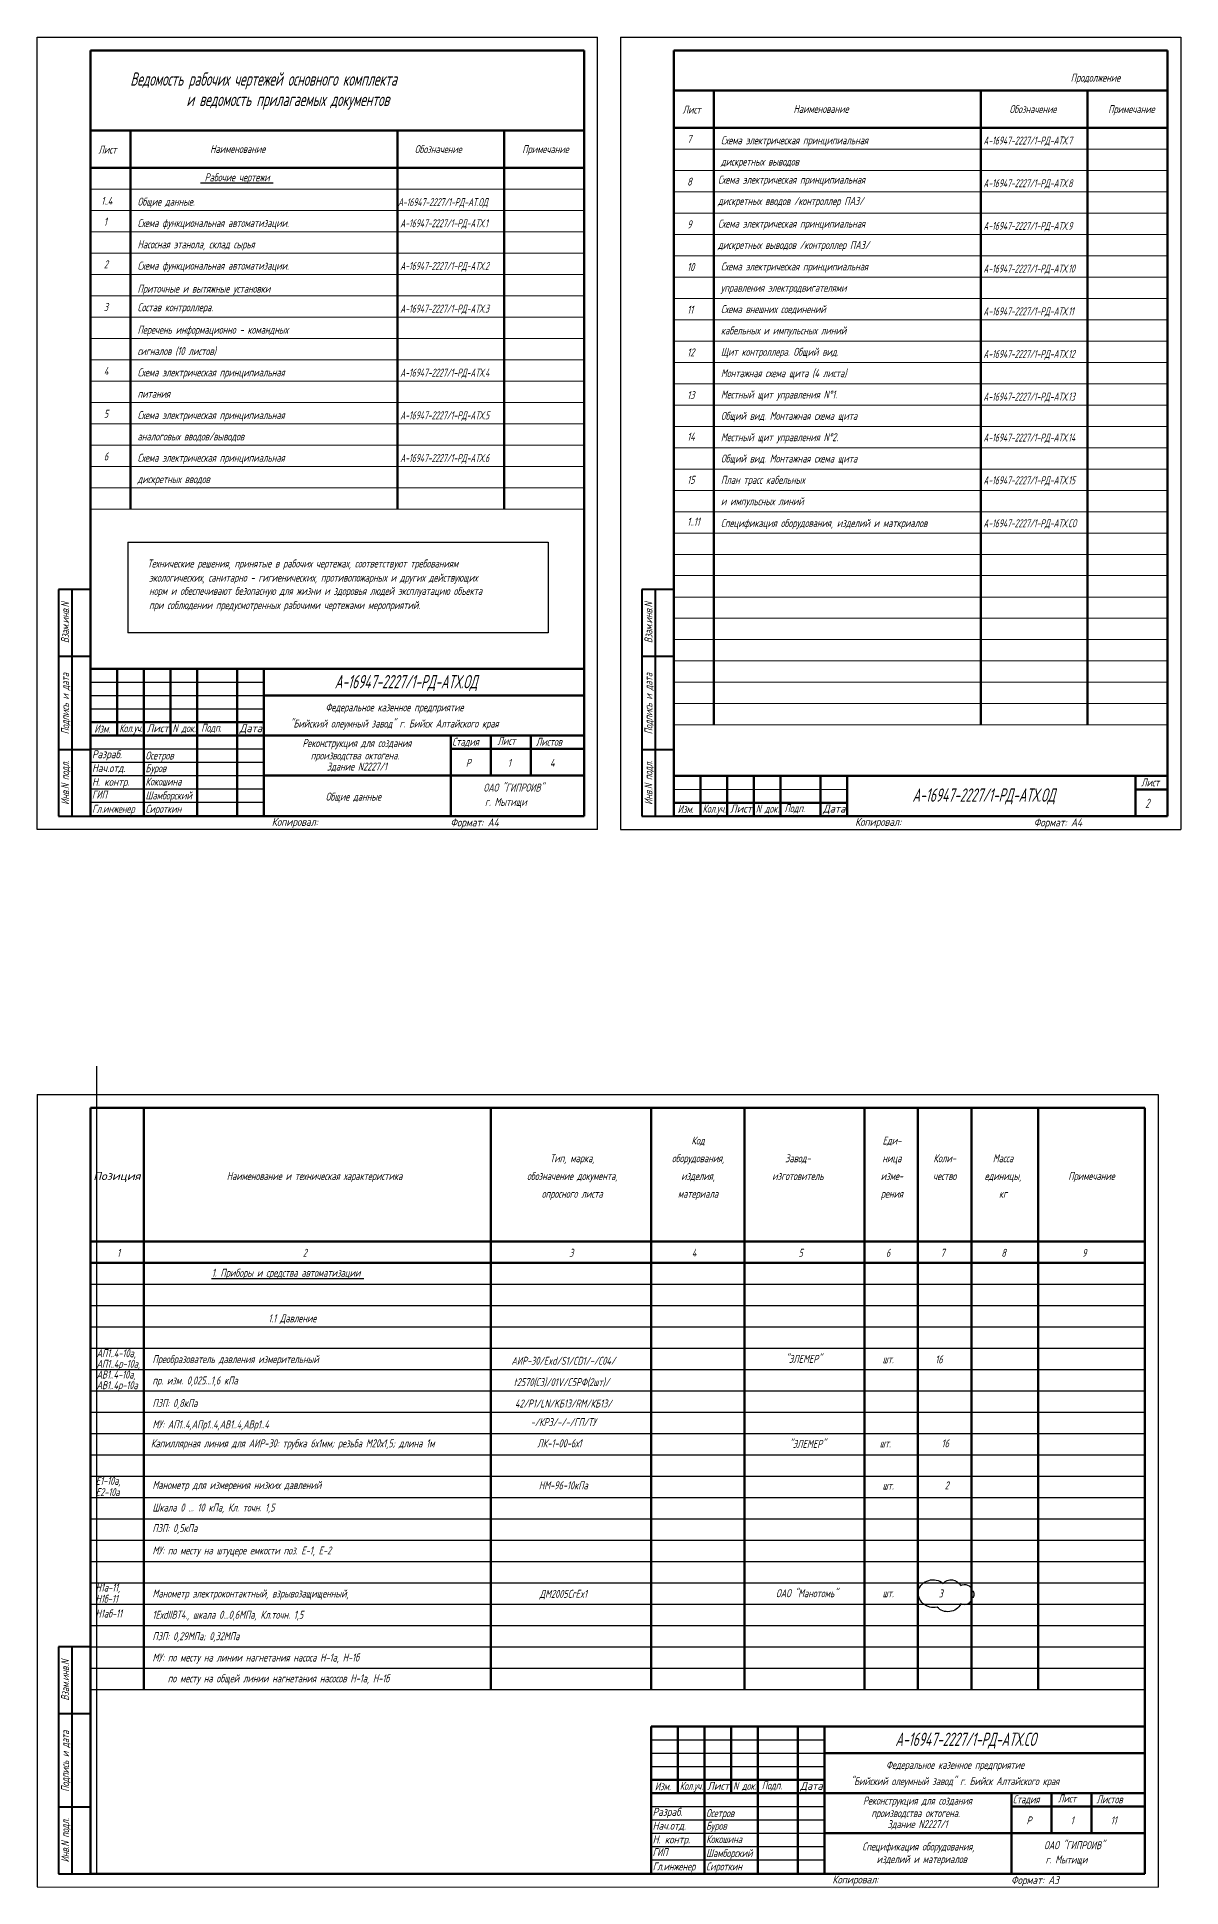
# Model space of a CAD drawing. Header units: millimetres. Extents: x -338 to 6826, y -8218 to 3153.
# Drawn here: x 2037 to 2465, y 2460 to 3153 of the extents above; entities that cross this region are included whole.
import ezdxf
from ezdxf.enums import TextEntityAlignment as Align

# ---------------------------------------------------------------- set-up
doc = ezdxf.new("R2010")
doc.units = ezdxf.units.MM
doc.layers.get('Defpoints').update_dxf_attribs({"color": 251})
for name, color, linetype, lineweight in [('Обводка', 6, 'Continuous', 25), ('Рамка тонкая', 5, 'Continuous', 25), ('Связи', 95, 'Continuous', 25), ('Текст_КИП', 2, 'Continuous', 25), ('Толст.рамка', 7, 'Continuous', 60)]:
    doc.layers.add(name, color=color, linetype=linetype, lineweight=lineweight)
doc.layers.add('ТЕКСТ', color=2, linetype='Continuous')
doc.styles.add('Simplex', font='simplex.shx', dxfattribs={"width": 0.7, "oblique": 15})

msp = doc.modelspace()

# ---------------------------------------------------------------- linework, layer by layer
at = {"color": 7, "lineweight": 40}
for p, q in [((2044.96, 2946.38), (2044.96, 2861.38)), ((2056.96, 2946.38), (2044.96, 2946.38)), ((2049.96, 2946.38), (2049.96, 2861.38)), ((2263.48, 2946.38), (2263.48, 2861.38)), ((2275.48, 2946.38), (2263.48, 2946.38)), ((2268.48, 2946.38), (2268.48, 2861.38)), ((2044.96, 2921.38), (2056.96, 2921.38)), ((2263.48, 2921.38), (2275.48, 2921.38)), ((2044.96, 2886.38), (2056.96, 2886.38)), ((2263.48, 2886.38), (2275.48, 2886.38)), ((2044.96, 2861.38), (2056.96, 2861.38)), ((2263.48, 2861.38), (2275.48, 2861.38)), ((2044.96, 2550), (2044.96, 2465)), ((2056.96, 2550), (2044.96, 2550)), ((2049.96, 2550), (2049.96, 2465)), ((2044.96, 2525), (2056.96, 2525)), ((2044.96, 2490), (2056.96, 2490)), ((2044.96, 2465), (2056.96, 2465))]:
    msp.add_line(p, q, dxfattribs=at)
at = {"lineweight": 60}
for p, q in [((2056.94, 2861.38), (2056.94, 2916.42)), ((2056.94, 2752), (2451.94, 2752)), ((2056.94, 2465), (2056.94, 2752)), ((2076.94, 2752), (2076.94, 2534)), ((2206.94, 2752), (2206.94, 2534)), ((2266.94, 2752), (2266.94, 2534)), ((2301.94, 2752), (2301.94, 2534)), ((2346.94, 2752), (2346.94, 2534)), ((2366.94, 2752), (2366.94, 2534)), ((2386.94, 2752), (2386.94, 2534)), ((2411.94, 2752), (2411.94, 2534)), ((2451.94, 2752), (2451.94, 2465)), ((2056.94, 2702), (2451.94, 2702)), ((2056.94, 2694), (2451.94, 2694)), ((2451.94, 2465), (2451.94, 2520)), ((2451.94, 2465), (2056.94, 2465)), ((2266.94, 2465), (2451.94, 2465))]:
    msp.add_line(p, q, dxfattribs=at)
at = {"layer": 'Defpoints', "color": 33, "ltscale": 0.5}
msp.add_line((2059.23, 2767.67), (2059.23, 2465), dxfattribs=at)
at = {"layer": 'Defpoints', "color": 1}
msp.add_lwpolyline([(2366.97, 2571.16, -0.520567), (2376.34, 2573.82, -0.520567), (2382.94, 2572.99, -0.520567), (2387.16, 2571.16, -0.520567), (2387.16, 2568.22, -0.520567), (2382.94, 2566.11, -0.520567), (2374.13, 2564.92, -0.520567)], format="xyb", close=True, dxfattribs=at)
at = {"layer": 'Обводка', "color": 155, "lineweight": 20}
for p, q in [((2275.46, 3111.42), (2460.46, 3111.42)), ((2275.46, 3103.42), (2460.46, 3103.42)), ((2056.94, 3096.42), (2241.94, 3096.42)), ((2275.46, 3095.42), (2460.46, 3095.42)), ((2056.94, 3088.42), (2241.94, 3088.42)), ((2275.46, 3087.42), (2460.46, 3087.42)), ((2056.94, 3080.42), (2241.94, 3080.42)), ((2275.46, 3079.42), (2460.46, 3079.42)), ((2056.94, 3072.42), (2241.94, 3072.42)), ((2275.46, 3071.42), (2460.46, 3071.42)), ((2056.94, 3064.42), (2241.94, 3064.42)), ((2275.46, 3063.42), (2460.46, 3063.42)), ((2056.94, 3056.42), (2241.94, 3056.42)), ((2275.46, 3055.42), (2460.46, 3055.42)), ((2056.94, 3048.42), (2241.94, 3048.42)), ((2275.46, 3047.42), (2460.46, 3047.42)), ((2056.94, 3040.42), (2241.94, 3040.42)), ((2275.46, 3039.42), (2460.46, 3039.42)), ((2056.94, 3032.42), (2241.94, 3032.42)), ((2275.46, 3031.42), (2460.46, 3031.42)), ((2056.94, 3024.42), (2241.94, 3024.42)), ((2275.46, 3023.42), (2460.46, 3023.42)), ((2056.94, 3016.42), (2241.94, 3016.42)), ((2275.46, 3015.42), (2460.46, 3015.42)), ((2056.94, 3008.42), (2241.94, 3008.42)), ((2275.46, 3007.42), (2460.46, 3007.42)), ((2056.94, 3000.42), (2241.94, 3000.42)), ((2275.46, 2999.42), (2460.46, 2999.42)), ((2056.94, 2992.42), (2241.94, 2992.42)), ((2275.46, 2991.42), (2460.46, 2991.42)), ((2056.94, 2984.42), (2241.94, 2984.42)), ((2275.46, 2983.44), (2460.46, 2983.44)), ((2056.94, 2976.42), (2241.94, 2976.42)), ((2275.46, 2975.46), (2460.46, 2975.46)), ((2275.46, 2967.48), (2460.46, 2967.48)), ((2275.46, 2959.5), (2460.46, 2959.5)), ((2275.46, 2951.52), (2460.46, 2951.52)), ((2275.46, 2943.52), (2460.46, 2943.52)), ((2275.46, 2935.54), (2460.46, 2935.54)), ((2275.46, 2927.57), (2460.46, 2927.57)), ((2275.46, 2919.59), (2460.46, 2919.59)), ((2275.46, 2911.61), (2460.46, 2911.61)), ((2275.46, 2903.63), (2460.46, 2903.63)), ((2275.46, 2895.65), (2460.46, 2895.65)), ((2275.46, 2871.43), (2340.46, 2871.43))]:
    msp.add_line(p, q, dxfattribs=at)
at = {"layer": 'Обводка'}
for p, q in [((2071.01, 2964.08), (2228.46, 2964.08)), ((2071.01, 2964.08), (2071.01, 2930.04)), ((2228.46, 2964.08), (2228.46, 2930.04)), ((2228.46, 2930.04), (2071.01, 2930.04))]:
    msp.add_line(p, q, dxfattribs=at)
at = {"layer": 'Обводка', "color": 155}
for p, q in [((2056.94, 2911.57), (2121.94, 2911.57)), ((2056.94, 2906.57), (2121.94, 2906.57)), ((2056.94, 2901.57), (2121.94, 2901.57)), ((2056.94, 2886.57), (2121.94, 2886.57)), ((2056.94, 2881.57), (2121.94, 2881.57)), ((2056.94, 2876.57), (2121.94, 2876.57)), ((2056.94, 2871.57), (2121.94, 2871.57)), ((2056.94, 2866.57), (2121.94, 2866.57)), ((2056.94, 2686), (2451.94, 2686)), ((2056.94, 2678), (2451.94, 2678)), ((2056.94, 2670), (2451.94, 2670)), ((2056.94, 2662), (2451.94, 2662)), ((2056.94, 2654), (2451.94, 2654)), ((2056.94, 2646), (2451.94, 2646)), ((2056.94, 2638), (2451.94, 2638)), ((2056.94, 2630), (2451.94, 2630)), ((2056.94, 2622), (2451.94, 2622)), ((2056.94, 2614), (2451.94, 2614)), ((2056.94, 2606), (2451.94, 2606)), ((2056.94, 2598), (2451.94, 2598)), ((2056.94, 2590), (2451.94, 2590)), ((2056.94, 2582), (2451.94, 2582)), ((2056.94, 2574), (2451.94, 2574)), ((2056.94, 2566), (2451.94, 2566)), ((2056.94, 2558), (2451.94, 2558)), ((2056.94, 2550), (2451.94, 2550)), ((2056.94, 2550), (2451.94, 2550)), ((2056.94, 2542), (2451.94, 2542)), ((2056.94, 2542), (2451.94, 2542)), ((2056.94, 2542), (2451.94, 2542)), ((2056.94, 2534), (2451.94, 2534)), ((2266.94, 2515.15), (2331.94, 2515.15)), ((2266.94, 2510.15), (2331.94, 2510.15)), ((2266.94, 2505.15), (2331.94, 2505.15)), ((2266.94, 2490.15), (2331.94, 2490.15)), ((2266.94, 2485.15), (2331.94, 2485.15)), ((2266.94, 2480.15), (2331.94, 2480.15)), ((2266.94, 2475.15), (2331.94, 2475.15)), ((2266.94, 2470.15), (2331.94, 2470.15))]:
    msp.add_line(p, q, dxfattribs=at)
at = {"layer": 'Рамка тонкая'}
for p, q in [((2036.94, 2856.42), (2036.94, 3153.42)), ((2036.94, 3153.42), (2246.94, 3153.42)), ((2246.94, 2856.42), (2246.94, 3153.42)), ((2255.46, 3153.42), (2465.46, 3153.42)), ((2255.46, 3153.42), (2255.46, 2856.42)), ((2465.46, 3153.42), (2465.46, 2856.42)), ((2246.94, 2856.42), (2036.94, 2856.42)), ((2255.46, 2856.42), (2465.46, 2856.42)), ((2036.94, 2757), (2456.94, 2757)), ((2036.94, 2757), (2036.94, 2460.03)), ((2456.94, 2757), (2456.94, 2460)), ((2036.94, 2460.03), (2456.94, 2460))]:
    msp.add_line(p, q, dxfattribs=at)
at = {"layer": 'Связи'}
for p, q in [((2451.94, 2465.01), (2451.94, 2520.01)), ((2266.94, 2465.01), (2451.94, 2465.01))]:
    msp.add_line(p, q, dxfattribs=at)
at = {"layer": 'Толст.рамка'}
for p, q in [((2056.94, 3148.42), (2241.94, 3148.42)), ((2056.94, 3148.42), (2056.94, 2861.38)), ((2241.94, 3148.42), (2241.94, 2861.42)), ((2275.46, 3148.42), (2460.46, 3148.42)), ((2275.46, 2861.42), (2275.46, 3148.42)), ((2460.46, 3148.42), (2460.46, 2861.42)), ((2275.46, 3133.42), (2460.46, 3133.42)), ((2290.46, 3133.42), (2290.46, 2895.65)), ((2390.46, 3133.42), (2390.46, 2895.65)), ((2430.46, 3133.42), (2430.46, 2895.65)), ((2056.94, 3118.42), (2241.94, 3118.42)), ((2071.94, 3118.42), (2071.94, 2976.42)), ((2171.94, 3118.42), (2171.94, 2976.42)), ((2211.94, 3118.42), (2211.94, 2976.42)), ((2275.46, 3119.42), (2460.46, 3119.42)), ((2056.94, 3104.42), (2241.94, 3104.42)), ((2460.46, 2876.43), (2275.46, 2876.43)), ((2275.46, 2876.43), (2460.46, 2876.43)), ((2285.46, 2861.43), (2285.46, 2876.43)), ((2295.46, 2861.43), (2295.46, 2876.43)), ((2305.46, 2861.43), (2305.46, 2876.43)), ((2315.46, 2861.43), (2315.46, 2876.43)), ((2330.46, 2861.43), (2330.46, 2876.43)), ((2340.46, 2861.43), (2340.46, 2876.43)), ((2448.46, 2861.43), (2448.46, 2876.43)), ((2448.46, 2871.43), (2460.46, 2871.43)), ((2275.46, 2866.43), (2340.46, 2866.43)), ((2056.96, 2861.38), (2241.94, 2861.42)), ((2275.46, 2861.43), (2460.46, 2861.43))]:
    msp.add_line(p, q, dxfattribs=at)
at = {"layer": 'Толст.рамка', "lineweight": 60}
for p, q in [((2056.94, 2916.57), (2241.94, 2916.57)), ((2056.94, 2861.38), (2056.94, 2916.57)), ((2066.94, 2891.57), (2066.94, 2916.57)), ((2076.94, 2861.57), (2076.94, 2916.57)), ((2086.94, 2891.57), (2086.94, 2916.57)), ((2096.94, 2861.57), (2096.94, 2916.57)), ((2111.94, 2861.57), (2111.94, 2916.57)), ((2121.94, 2861.57), (2121.94, 2916.57)), ((2121.94, 2906.57), (2241.94, 2906.57)), ((2056.94, 2896.57), (2121.94, 2896.57)), ((2056.94, 2891.57), (2121.94, 2891.57)), ((2121.94, 2891.57), (2241.94, 2891.57)), ((2191.94, 2891.57), (2191.94, 2861.57)), ((2206.94, 2876.57), (2206.94, 2891.57)), ((2221.94, 2876.57), (2221.94, 2891.57)), ((2191.94, 2886.57), (2241.94, 2886.57)), ((2121.94, 2876.57), (2241.94, 2876.57)), ((2266.94, 2520.15), (2451.94, 2520.15)), ((2266.94, 2465.15), (2266.94, 2520.15)), ((2276.94, 2495.15), (2276.94, 2520.15)), ((2286.94, 2465.15), (2286.94, 2520.15)), ((2296.94, 2495.15), (2296.94, 2520.15)), ((2306.94, 2465.15), (2306.94, 2520.15)), ((2321.94, 2465.15), (2321.94, 2520.15)), ((2331.94, 2465.15), (2331.94, 2520.15)), ((2331.94, 2510.15), (2451.94, 2510.15)), ((2266.94, 2500.15), (2331.94, 2500.15)), ((2266.94, 2495.15), (2331.94, 2495.15)), ((2331.94, 2495.15), (2451.94, 2495.15)), ((2401.94, 2495.15), (2401.94, 2465.15)), ((2401.94, 2490.15), (2451.94, 2490.15)), ((2416.94, 2480.15), (2416.94, 2495.15)), ((2431.94, 2480.15), (2431.94, 2495.15)), ((2331.94, 2480.15), (2451.94, 2480.15))]:
    msp.add_line(p, q, dxfattribs=at)

# ---------------------------------------------------------------- texts
at = {"color": 2, "style": 'Simplex', "oblique": 15, "width": 0.7}
for s, p in [('Взам.инв.N', (2048.96, 2933.88)), ('Взам.инв.N', (2267.48, 2933.88)), ('Подпись и дата', (2048.96, 2903.53)), ('Подпись и дата', (2267.48, 2903.53)), ('Инв.N подл.', (2048.96, 2873.88)), ('Инв.N подл.', (2267.48, 2873.88)), ('Взам.инв.N', (2048.96, 2537.5)), ('Подпись и дата', (2048.96, 2507.15)), ('Инв.N подл.', (2048.96, 2477.5))]:
    msp.add_text(s, height=3, rotation=90, dxfattribs=at).set_placement(p, align=Align.CENTER)
at = {"layer": 'ТЕКСТ', "lineweight": 35, "style": 'Simplex', "oblique": 15, "width": 0.6}
for s, height, p in [('Ведомость рабочих чертежей основного комплекта', 5, (2071.85, 3135.16)), ('Продолжение', 3, (2424.16, 3136.68)), ('и ведомость прилагаемых документов', 5, (2092.9, 3127.51)), ('Лист', 3, (2278.78, 3124.73)), ('Наименование', 3, (2320.31, 3124.96)), ('Обозначение', 3, (2401.22, 3124.9)), ('Примечание', 3, (2438.18, 3124.9)), ('Лист', 3, (2059.92, 3109.73)), ('Наименование', 3, (2101.79, 3109.96)), ('Обозначение', 3, (2178.45, 3109.9)), ('Примечание', 3, (2218.7, 3109.9))]:
    msp.add_text(s, height=height, rotation=0, dxfattribs=at).set_placement(p)
at = {"layer": 'ТЕКСТ', "style": 'Simplex', "oblique": 15}
for s, width, p in [('7', 0.6, (2280.49, 3113.71)), ('Схема электрическая принципиальная ', 0.6, (2293.12, 3113.21)), ('А-16947-2227/1-РД-АТХ.7', 0.55, (2391.44, 3113.12)), ('дискретных выводов', 0.6, (2293.12, 3105.21)), ('%%U Рабочие чертежи ', 0.6, (2098.29, 3099.33)), ('8', 0.6, (2280.49, 3097.71)), ('Схема электрическая принципиальная ', 0.6, (2292.02, 3098.45)), ('А-16947-2227/1-РД-АТХ.8', 0.55, (2391.44, 3097.12)), ('1..4', 0.6, (2060.97, 3090.51)), ('Общие данные.', 0.6, (2074.6, 3090.21)), ('А-16947-2227/1-РД-АТ.ОД', 0.55, (2172.11, 3090.03)), ('дискретных вводов /контроллер ПАЗ/', 0.6, (2292.02, 3090.45)), ('1', 0.6, (2061.97, 3082.71)), ('Схема функциональная автоматизации.', 0.6, (2074.6, 3082.21)), ('А-16947-2227/1-РД-АТХ.1 ', 0.55, (2173.01, 3082.12)), ('9', 0.6, (2280.49, 3081.71)), ('Схема электрическая принципиальная ', 0.6, (2292.02, 3081.98)), ('А-16947-2227/1-РД-АТХ.9', 0.55, (2391.44, 3081.12)), ('Насосная этанола, склад сырья ', 0.6, (2074.6, 3074.21)), ('дискретных выводов /контроллер ПАЗ/', 0.6, (2292.02, 3073.98)), ('2', 0.6, (2061.97, 3066.71)), ('Схема функциональная автоматизации.', 0.6, (2074.6, 3066.21)), ('А-16947-2227/1-РД-АТХ.2', 0.55, (2173.01, 3066.12)), ('10', 0.6, (2280.49, 3065.71)), ('Схема электрическая принципиальная ', 0.6, (2293.12, 3065.92)), ('А-16947-2227/1-РД-АТХ.10', 0.55, (2391.44, 3065.12)), ('Приточные и вытяжные установки', 0.6, (2074.6, 3057.6)), ('управления электродвигателями', 0.6, (2293.12, 3057.92)), ('3', 0.6, (2061.97, 3050.71)), ('Состав контроллера.', 0.6, (2074.6, 3050.61)), ('А-16947-2227/1-РД-АТХ.3', 0.55, (2173.01, 3050.12)), ('11', 0.6, (2280.49, 3049.71)), ('Схема внешних соединений', 0.6, (2293.12, 3049.92)), ('А-16947-2227/1-РД-АТХ.11', 0.55, (2391.44, 3049.12)), ('Перечень информационно - командных ', 0.6, (2074.6, 3042.21)), ('кабельных и импульсных линий', 0.6, (2293.12, 3041.92)), ('сигналов (10 листов) ', 0.6, (2074.6, 3034.21)), ('12', 0.6, (2280.49, 3033.71)), ('Щит контроллера. Общий вид.', 0.6, (2293.12, 3033.92)), ('А-16947-2227/1-РД-АТХ.12', 0.55, (2391.44, 3033.12)), ('4', 0.6, (2061.97, 3026.71)), ('Схема электрическая принципиальная ', 0.6, (2074.6, 3026.21)), ('А-16947-2227/1-РД-АТХ.4', 0.55, (2173.01, 3026.12)), ('Монтажная схема щита (4 листа)', 0.6, (2293.12, 3025.92)), ('питания', 0.6, (2074.6, 3018.21)), ('13', 0.6, (2280.49, 3017.71)), ('Местный щит управления N%%D1.', 0.6, (2293.12, 3017.92)), ('А-16947-2227/1-РД-АТХ.13', 0.55, (2391.44, 3017.12)), ('5', 0.6, (2061.97, 3010.71)), ('Схема электрическая принципиальная ', 0.6, (2074.6, 3010.21)), ('А-16947-2227/1-РД-АТХ.5', 0.55, (2173.01, 3010.12)), ('Общий вид. Монтажная схема щита', 0.6, (2293.12, 3009.92)), ('аналоговых вводов/выводов', 0.6, (2074.6, 3002.21)), ('14', 0.6, (2280.49, 3002.08)), ('Местный щит управления N%%D2.', 0.6, (2293.12, 3001.92)), ('А-16947-2227/1-РД-АТХ.14', 0.55, (2391.44, 3001.79)), ('6', 0.6, (2061.97, 2994.71)), ('Схема электрическая принципиальная ', 0.6, (2074.6, 2994.21)), ('А-16947-2227/1-РД-АТХ.6', 0.55, (2173.01, 2994.12)), ('Общий вид. Монтажная схема щита', 0.6, (2293.12, 2993.92)), ('15', 0.6, (2280.49, 2985.94)), ('План трасс кабельных', 0.6, (2293.12, 2985.92)), ('А-16947-2227/1-РД-АТХ.15', 0.55, (2391.44, 2985.78)), ('дискретных вводов', 0.6, (2074.6, 2986.21)), ('и импульсных линий', 0.6, (2293.12, 2977.92)), ('1..11', 0.6, (2280.49, 2970.25)), ('Спецификация оборудования, изделий и маткриалов', 0.6, (2293.12, 2969.75)), ('А-16947-2227/1-РД-АТХ.СО', 0.55, (2391.44, 2969.66))]:
    msp.add_text(s, height=3, rotation=0, dxfattribs=dict(at, width=width)).set_placement(p)
at = {"layer": 'ТЕКСТ', "style": 'Simplex', "oblique": 15, "width": 0.6}
for s, p in [('Технические решения, принятые в рабочих чертежах, соответствуют требованиям', (2078.31, 2954.58)), ('экологических, санитарно - гигиенических, противопожарных и других действующих', (2078.91, 2949.28)), ('норм и обеспечивают безопасную для жизни и здоровья людей эксплуатацию объекта', (2078.91, 2944.3)), ('при соблюдении предусмотренных рабочими чертежами мероприятий.', (2078.91, 2938.99))]:
    msp.add_text(s, height=3, dxfattribs=at).set_placement(p)
at = {"layer": 'ТЕКСТ', "color": 3, "style": 'Simplex', "oblique": 15, "width": 0.6}
for s, height, p in [('Лист', 3, (2450.54, 2872.54)), ('2', 3.5, (2452.05, 2864.4))]:
    msp.add_text(s, height=height, dxfattribs=at).set_placement(p)
at = {"layer": 'ТЕКСТ', "char_height": 3, "width": 19, "attachment_point": 4, "style": 'Simplex'}
for s, insert in [('{\\W0.8;Разраб.}', (2057.53, 2884.17)), ('{\\W0.8;Нач.отд.}', (2057.53, 2879.17)), ('ГИП', (2057.53, 2869.47)), ('{\\W0.8;Н. контр.}', (2057.53, 2873.84)), ('{\\W0.8;Разраб.}', (2267.53, 2487.75)), ('{\\W0.8;Нач.отд.}', (2267.53, 2482.75)), ('{\\W0.8;Н. контр.}', (2267.53, 2477.42)), ('ГИП', (2267.53, 2473.06))]:
    msp.add_mtext(s, dxfattribs=dict(at, insert=insert))
at = {"layer": 'Текст_КИП', "style": 'Simplex', "oblique": 15, "width": 0.6}
for s, height, p in [('А-16947-2227/1-РД-АТХ.ОД', 5, (2148.44, 2909.29)), ('Федеральное казенное предприятие', 3, (2144.99, 2900.67)), ('Изм.', 3, (2058.38, 2892.68)), ('Подп.', 3, (2098.43, 2893)), ('"Бийский олеумный завод" г. Бийск Алтайского края ', 3, (2131.71, 2894.59)), ('Осетров', 3, (2077.57, 2882.61)), ('Стадия', 3, (2192.47, 2887.77)), ('Лист', 3, (2209.41, 2888.09)), ('Листов', 3, (2223.82, 2887.77)), ('Буров', 3, (2077.57, 2877.85)), ('Р', 3, (2197.58, 2879.86)), ('1', 3, (2213.29, 2879.86)), ('4', 3, (2229.12, 2879.86)), ('Кокошина', 3, (2077.57, 2872.85)), ('ОАО "ГИПРОИВ"', 3, (2204.19, 2870.58)), ('А-16947-2227/1-РД-АТХ.ОД', 5, (2364.85, 2866.78)), ('Гл.инженер', 3, (2057.57, 2862.63)), ('Шамборский', 3, (2077.57, 2867.63)), ('Сироткин', 3, (2077.57, 2862.63)), ('г. Мытищи', 3, (2204.75, 2865.23)), ('Изм.', 3, (2276.9, 2862.54)), ('Подп.', 3, (2316.95, 2862.86)), ('1', 3, (2066.92, 2696.21)), ('2', 3, (2136.48, 2696.21)), ('3', 3, (2236.26, 2696.21)), ('4', 3, (2282.21, 2696.21)), ('5', 3, (2322.18, 2696.21)), ('6', 3, (2354.92, 2696.21)), ('7', 3, (2375.38, 2696.21)), ('8', 3, (2398.17, 2696.21)), ('9', 3, (2428.39, 2696.21)), ('1.1 Давление', 3, (2123.59, 2671.66)), ('А-16947-2227/1-РД-АТХ.СО', 5, (2358.44, 2512.88)), ('Федеральное казенное предприятие', 3, (2354.99, 2504.26)), ('Изм.', 3, (2268.38, 2496.27)), ('Подп.', 3, (2308.43, 2496.58)), ('"Бийский олеумный завод" г. Бийск Алтайского края ', 3, (2341.71, 2498.18)), ('Стадия', 3, (2402.47, 2491.36)), ('Лист', 3, (2419.41, 2491.68)), ('Листов', 3, (2433.82, 2491.36)), ('Буров', 3, (2287.57, 2481.44)), ('Осетров', 3, (2287.57, 2486.2)), ('Р', 3, (2407.58, 2483.45)), ('1', 3, (2424.12, 2483.45)), ('11', 3, (2439.12, 2483.45)), ('Кокошина', 3, (2287.57, 2476.44)), ('ОАО "ГИПРОИВ"', 3, (2414.19, 2474.17)), ('Гл.инженер', 3, (2267.57, 2466.22)), ('Шамборский', 3, (2287.57, 2471.22)), ('Сироткин', 3, (2287.57, 2466.22)), ('г. Мытищи', 3, (2414.75, 2468.81))]:
    msp.add_text(s, height=height, dxfattribs=at).set_placement(p)
at = {"layer": 'Текст_КИП', "style": 'Simplex', "oblique": 15}
for s, width, p, p2 in [('Кол.уч.', 0.603486, (2067.72, 2892.84), (2076.43, 2892.84)), ('Лист', 0.686041, (2078.01, 2892.84), (2086.24, 2892.84)), ('N док.', 0.628372, (2087.67, 2892.84), (2096.37, 2892.84)), ('Дата', 0.652619, (2112.84, 2892.84), (2121.23, 2892.84)), ('Кол.уч.', 0.603486, (2286.24, 2862.7), (2294.95, 2862.7)), ('Лист', 0.686041, (2296.53, 2862.7), (2304.76, 2862.7)), ('N док.', 0.628372, (2306.19, 2862.7), (2314.89, 2862.7)), ('Дата', 0.652619, (2331.36, 2862.7), (2339.75, 2862.7)), ('Позиция', 0.960052, (2058.03, 2725), (2075.72, 2725)), ('Кол.уч.', 0.603486, (2277.72, 2496.42), (2286.43, 2496.42)), ('Лист', 0.686041, (2288.01, 2496.42), (2296.24, 2496.42)), ('N док.', 0.628372, (2297.67, 2496.42), (2306.37, 2496.42)), ('Дата', 0.652619, (2322.84, 2496.42), (2331.23, 2496.42))]:
    msp.add_text(s, height=3, dxfattribs=dict(at, width=width)).set_placement(p, p2, align=Align.FIT)
at = {"layer": 'Текст_КИП', "style": 'Simplex', "oblique": 15, "width": 0.6}
for s, p in [('Реконструкция для создания', (2156.75, 2887.28)), ('производства октогена. ', (2156.75, 2882.63)), ('Здание N2227/1', (2156.75, 2878.47)), ('Общие данные', (2155.44, 2867.2)), ('Код', (2284.54, 2738.3)), ('Еди-', (2357.16, 2738.3)), ('Тип, марка,', (2237.41, 2731.65)), ('оборудования,', (2284.54, 2731.65)), ('Завод-', (2321.94, 2731.65)), ('ница', (2357.16, 2731.65)), ('Коли-', (2376.94, 2731.65)), ('Масса', (2398.78, 2731.65)), ('Наименование и техническая характеристика', (2140.89, 2725)), ('обозначение документа,', (2237.41, 2725)), ('изделия,', (2284.54, 2725)), ('изготовитель', (2321.94, 2725)), ('изме-', (2357.16, 2725)), ('чество', (2376.94, 2725)), ('единицы,', (2398.78, 2725)), ('Примечание', (2431.94, 2725)), ('опросного листа', (2237.41, 2718.35)), ('материала', (2284.54, 2718.35)), ('рения', (2357.16, 2718.35)), ('кг', (2398.78, 2718.35)), ('Реконструкция для создания', (2366.75, 2490.87)), ('производства октогена. ', (2366.75, 2486.22)), ('Здание N2227/1', (2366.75, 2482.06))]:
    msp.add_text(s, height=3, dxfattribs=at).set_placement(p, align=Align.CENTER)
at = {"layer": 'Текст_КИП', "color": 3, "style": 'Simplex', "oblique": 15}
for s, width, p in [('Копировал:', 0.8, (2124.87, 2857.74)), ('Формат: А4', 0.8, (2191.8, 2857.54)), ('Копировал:', 0.8, (2343.39, 2857.74)), ('Формат: А4', 0.8, (2410.32, 2857.54)), ('АП1..4-10а,', 0.6, (2059.23, 2658.58)), ('АП1..4р-10а,', 0.6, (2059.23, 2654.6)), ('Преобразователь давления измерительный', 0.6, (2080.18, 2656.37)), ('"ЭЛЕМЕР"', 0.7, (2317.31, 2656.46)), ('АВ1..4-10а,', 0.6, (2059.23, 2650.58)), ('АВ1..4р-10а', 0.6, (2059.23, 2646.6)), ('пр. изм. 0,025...1,6 кПа', 0.6, (2080.18, 2648.37)), ('"ЭЛЕМЕР"', 0.6, (2318.72, 2624.59)), ('Капиллярная линия для АИР-30: трубка 6х1мм; резьба М20х1,5; длина 1м', 0.6, (2079.61, 2624.81)), ('шт.', 0.6, (2352.61, 2624.81)), ('Н1а-11,', 0.7, (2058.87, 2570.75)), ('Н1б-11', 0.7, (2058.87, 2566.52)), ('Н1аб-11', 0.7, (2058.87, 2561.01)), ('Копировал:', 0.8, (2334.87, 2461.33)), ('Формат: А3', 0.8, (2401.8, 2461.12))]:
    msp.add_text(s, height=3, dxfattribs=dict(at, width=width)).set_placement(p)
at = {"layer": 'Текст_КИП', "lineweight": -3, "style": 'Simplex', "oblique": 15, "width": 0.6}
msp.add_text('%%U1. Приборы и средства автоматизации ', height=3, dxfattribs=at).set_placement((2102.41, 2688.73))
at = {"layer": 'Текст_КИП', "color": 3, "lineweight": -3, "style": 'Simplex', "oblique": 15, "width": 0.6}
for s, p in [('АИР-30/Exd/S1/CD1/-/С04/', (2234.08, 2655.73)), ('t2570(С3)/01V/C5РФ(2шт)/ ', (2234.08, 2647.73)), ('42/P1/LN/KБ13/RM/КБ13/', (2234.08, 2639.73)), ('-/КР3/-/-/ГП/ТУ', (2234.08, 2632.73)), ('НМ-96-10кПа', (2234.08, 2609.06)), ('ДМ2005CrEx1', (2234.08, 2568.38)), ('ОАО "Манотомь"', (2325.31, 2568.61))]:
    msp.add_text(s, height=3, dxfattribs=at).set_placement(p, align=Align.CENTER)
at = {"layer": 'Текст_КИП', "color": 3, "lineweight": -3, "style": 'Simplex', "oblique": 15}
for s, width, p in [('шт.', 0.6, (2353.68, 2656.29)), ('16', 0.6, (2373.42, 2656.29)), ('ПЗП: 0,8кПа', 0.6, (2080.18, 2639.89)), ('МУ: АП1..4,АПр1..4,АВ1..4,АВр1..4', 0.6, (2080.18, 2631.9)), ('Е1-10а,', 0.7, (2058.94, 2610.74)), ('Е2-10а', 0.7, (2058.94, 2606.5)), ('Манометр для измерения низких давлений', 0.6, (2080.18, 2609.17)), ('шт.', 0.6, (2353.68, 2608.96)), ('2', 0.6, (2376.94, 2609.04)), ('Шкала 0 ... 10 кПа, Кл. точн. 1,5', 0.6, (2080.18, 2600.74)), ('ПЗП: 0,5кПа', 0.6, (2080.18, 2593.02)), ('МУ: по месту на штуцере емкости поз. Е-1, Е-2', 0.6, (2080.18, 2584.64)), ('Манометр электроконтактный, взрывозащищенный,', 0.6, (2080.18, 2568.51)), ('шт.', 0.6, (2353.68, 2568.62)), ('3', 0.6, (2374.68, 2568.53)), ('1ЕхdIIВТ4., шкала 0...0,6МПа, Кл.точн. 1,5', 0.6, (2080.18, 2560.55)), ('ПЗП: 0,29МПа; 0,32МПа', 0.6, (2080.18, 2552.51)), ('МУ: по месту на линии нагнетания насоса Н-1а, Н-1б', 0.6, (2080.18, 2544.51)), ('    по месту на общей линии нагнетания насосов Н-1а, Н-1б', 0.6, (2080.18, 2536.7))]:
    msp.add_text(s, height=3, dxfattribs=dict(at, width=width)).set_placement(p)
at = {"layer": 'Текст_КИП', "color": 3, "style": 'Simplex', "oblique": 15, "width": 0.6}
msp.add_text('ЛК-1-00-6х1', height=3, dxfattribs=at).set_placement((2232.63, 2624.81), align=Align.CENTER)
msp.add_text('16', height=3, dxfattribs=at).set_placement((2378.55, 2624.81), align=Align.RIGHT)
at = {"layer": 'Текст_КИП', "color": 2, "style": 'Simplex', "oblique": 15, "width": 0.6}
for s, p in [('Спецификация оборудования,', (2367.08, 2473.68)), ('изделий и материалов', (2368.35, 2468.96))]:
    msp.add_text(s, height=3, dxfattribs=at).set_placement(p, align=Align.CENTER)

doc.saveas('drawing.dxf')
